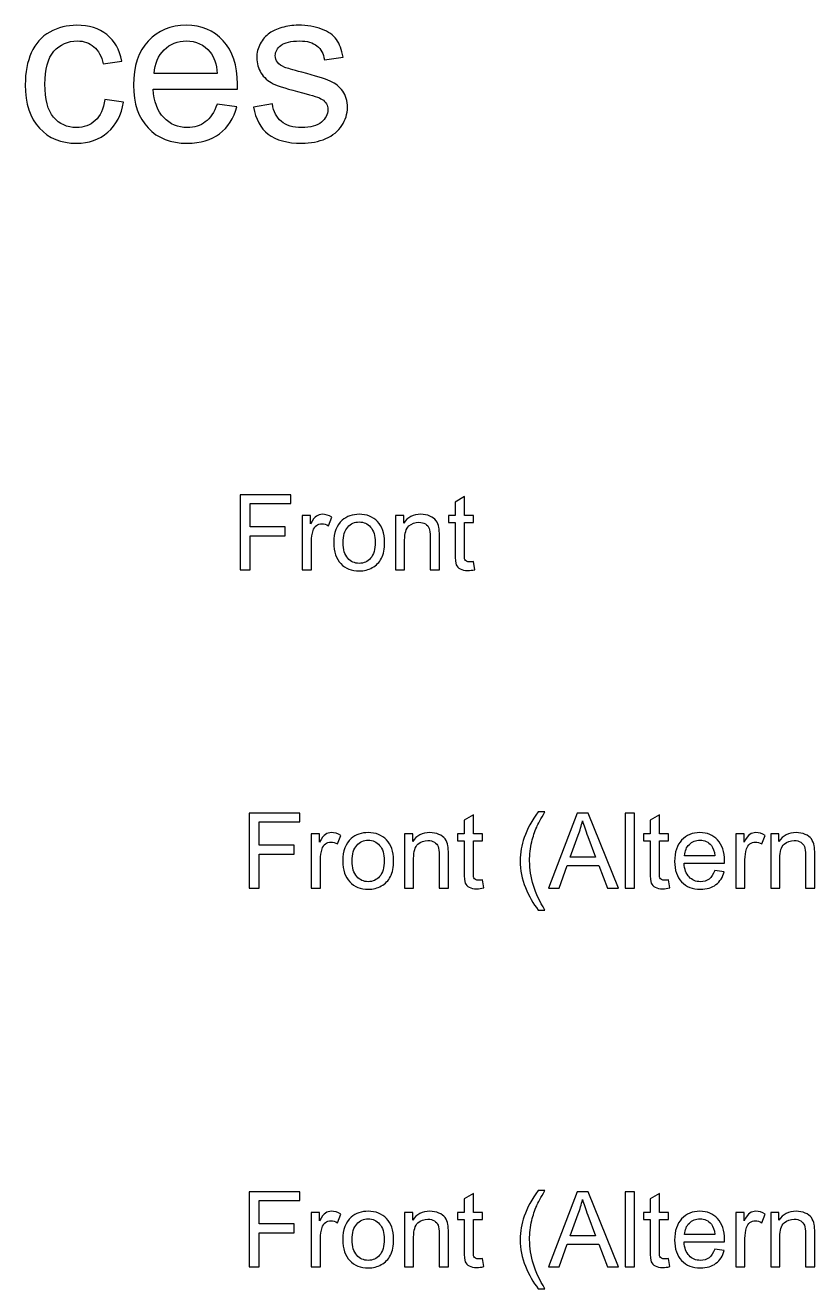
# Model space of a CAD drawing. Header units: centimetres. Extents: x 31 to 203, y -110 to 27.
# Drawn here: x 68.54 to 87.7, y -5.23 to 25.43 of the extents above; entities that cross this region are included whole.
import ezdxf

# ---------------------------------------------------------------- set-up
doc = ezdxf.new("R2010")
doc.units = ezdxf.units.CM
doc.header["$MEASUREMENT"] = 0
doc.layers.add('Layer 1', color=7, linetype='Continuous')

msp = doc.modelspace()

# ---------------------------------------------------------------- linework, layer by layer
at = {"layer": 'Layer 1', "color": 250}
for points, knots in [([(70.4671, 23.63018), (70.4671, 23.63018), (70.92218, 23.56668), (70.92218, 23.56668), (70.87191, 23.25359), (70.74491, 23.00929), (70.53942, 22.83202), (70.33392, 22.65475), (70.0808, 22.56655), (69.78183, 22.56655), (69.407, 22.56655), (69.10537, 22.68914), (68.87783, 22.93432), (68.64941, 23.1795), (68.53564, 23.53052), (68.53564, 23.98736), (68.53564, 24.2837), (68.58503, 24.54211), (68.68292, 24.76436), (68.78082, 24.98573), (68.92987, 25.15241), (69.13095, 25.26266), (69.33115, 25.37378), (69.54899, 25.42935), (69.78535, 25.42935), (70.08257, 25.42935), (70.32687, 25.35438), (70.5156, 25.20357), (70.70522, 25.05275), (70.82693, 24.83844), (70.87985, 24.56151), (70.87985, 24.56151), (70.43005, 24.49272), (70.43005, 24.49272), (70.38684, 24.67705), (70.31099, 24.81551), (70.20075, 24.909), (70.09139, 25.0016), (69.9591, 25.04834), (69.80387, 25.04834), (69.56928, 25.04834), (69.37878, 24.96456), (69.23149, 24.79699), (69.08509, 24.62854), (69.01189, 24.36396), (69.01189, 24.00059), (69.01189, 23.63194), (69.08244, 23.36471), (69.22355, 23.19802), (69.36555, 23.03134), (69.54987, 22.94755), (69.77653, 22.94755), (69.95998, 22.94755), (70.11255, 23.00311), (70.23426, 23.11512), (70.35685, 23.22625), (70.43446, 23.39823), (70.4671, 23.63018)], [0, 0, 0, 0, 0.05263158, 0.05263158, 0.05263158, 0.10526316, 0.10526316, 0.10526316, 0.15789474, 0.15789474, 0.15789474, 0.21052632, 0.21052632, 0.21052632, 0.26315789, 0.26315789, 0.26315789, 0.31578947, 0.31578947, 0.31578947, 0.36842105, 0.36842105, 0.36842105, 0.42105263, 0.42105263, 0.42105263, 0.47368421, 0.47368421, 0.47368421, 0.52631579, 0.52631579, 0.52631579, 0.57894737, 0.57894737, 0.57894737, 0.63157895, 0.63157895, 0.63157895, 0.68421053, 0.68421053, 0.68421053, 0.73684211, 0.73684211, 0.73684211, 0.78947368, 0.78947368, 0.78947368, 0.84210526, 0.84210526, 0.84210526, 0.89473684, 0.89473684, 0.89473684, 0.94736842, 0.94736842, 0.94736842, 1, 1, 1, 1]), ([(73.1923, 23.51376), (73.1923, 23.51376), (73.67384, 23.45026), (73.67384, 23.45026), (73.59888, 23.17068), (73.45865, 22.95284), (73.25404, 22.7985), (73.04943, 22.64416), (72.78837, 22.56655), (72.46999, 22.56655), (72.06959, 22.56655), (71.75209, 22.69002), (71.51749, 22.93697), (71.28289, 23.18303), (71.16559, 23.52964), (71.16559, 23.97502), (71.16559, 24.43539), (71.28377, 24.79346), (71.52102, 25.04746), (71.75826, 25.30234), (72.06606, 25.42935), (72.44441, 25.42935), (72.81042, 25.42935), (73.1094, 25.30499), (73.34135, 25.0554), (73.5733, 24.80581), (73.68972, 24.4548), (73.68972, 24.00236), (73.68972, 23.97502), (73.68884, 23.93357), (73.68707, 23.87889), (73.68707, 23.87889), (71.64184, 23.87889), (71.64184, 23.87889), (71.65948, 23.57814), (71.74415, 23.34707), (71.89761, 23.18744), (72.05018, 23.02781), (72.24156, 22.94755), (72.46999, 22.94755), (72.6402, 22.94755), (72.78572, 22.99253), (72.90567, 23.08249), (73.0265, 23.17245), (73.12175, 23.3162), (73.1923, 23.51376)], [0, 0, 0, 0, 0.06666667, 0.06666667, 0.06666667, 0.13333333, 0.13333333, 0.13333333, 0.2, 0.2, 0.2, 0.26666667, 0.26666667, 0.26666667, 0.33333333, 0.33333333, 0.33333333, 0.4, 0.4, 0.4, 0.46666667, 0.46666667, 0.46666667, 0.53333333, 0.53333333, 0.53333333, 0.6, 0.6, 0.6, 0.66666667, 0.66666667, 0.66666667, 0.73333333, 0.73333333, 0.73333333, 0.8, 0.8, 0.8, 0.86666667, 0.86666667, 0.86666667, 0.93333333, 0.93333333, 0.93333333, 1, 1, 1, 1]), ([(74.07689, 23.44497), (74.07689, 23.44497), (74.53727, 23.51905), (74.53727, 23.51905), (74.56284, 23.33473), (74.63516, 23.19361), (74.75334, 23.09484), (74.87152, 22.99694), (75.03733, 22.94755), (75.249, 22.94755), (75.46331, 22.94755), (75.62206, 22.99077), (75.72613, 23.07808), (75.82932, 23.16451), (75.88135, 23.26682), (75.88135, 23.38411), (75.88135, 23.48907), (75.83461, 23.57197), (75.742, 23.63194), (75.67674, 23.67339), (75.51799, 23.72543), (75.26575, 23.78981), (74.92532, 23.87536), (74.68984, 23.94944), (74.55755, 24.01206), (74.42614, 24.07556), (74.32648, 24.16199), (74.25857, 24.27312), (74.19066, 24.38336), (74.15627, 24.50595), (74.15627, 24.64), (74.15627, 24.76259), (74.18449, 24.87548), (74.24005, 24.97955), (74.2965, 25.08362), (74.37234, 25.17005), (74.46848, 25.23884), (74.54079, 25.29176), (74.63957, 25.33674), (74.76393, 25.37378), (74.88916, 25.41082), (75.02234, 25.42935), (75.16521, 25.42935), (75.38041, 25.42935), (75.56914, 25.39848), (75.73142, 25.33586), (75.89458, 25.27412), (76.01452, 25.18946), (76.09214, 25.08362), (76.16887, 24.97691), (76.22266, 24.83491), (76.25177, 24.65676), (76.25177, 24.65676), (75.79668, 24.59326), (75.79668, 24.59326), (75.7764, 24.73614), (75.71643, 24.84814), (75.61765, 24.9284), (75.51887, 25.00866), (75.37952, 25.04834), (75.19873, 25.04834), (74.98618, 25.04834), (74.8336, 25.01307), (74.74276, 24.94251), (74.65192, 24.87196), (74.60606, 24.78905), (74.60606, 24.69468), (74.60606, 24.63471), (74.62458, 24.58003), (74.6625, 24.53153), (74.70043, 24.48214), (74.75952, 24.44068), (74.84066, 24.40805), (74.8874, 24.39041), (75.02322, 24.35073), (75.25076, 24.28899), (75.57884, 24.20168), (75.80815, 24.12936), (75.93868, 24.0738), (76.06921, 24.01823), (76.17151, 23.93621), (76.24559, 23.83038), (76.32056, 23.72366), (76.3576, 23.59137), (76.3576, 23.43262), (76.3576, 23.27828), (76.31262, 23.13276), (76.22178, 22.99606), (76.13094, 22.85936), (76.00041, 22.75352), (75.8302, 22.67856), (75.6591, 22.60359), (75.46596, 22.56655), (75.25076, 22.56655), (74.89445, 22.56655), (74.62193, 22.64064), (74.43496, 22.78792), (74.24799, 22.93609), (74.12893, 23.15481), (74.07689, 23.44497)], [0, 0, 0, 0, 0.03030303, 0.03030303, 0.03030303, 0.06060606, 0.06060606, 0.06060606, 0.09090909, 0.09090909, 0.09090909, 0.12121212, 0.12121212, 0.12121212, 0.15151515, 0.15151515, 0.15151515, 0.18181818, 0.18181818, 0.18181818, 0.21212121, 0.21212121, 0.21212121, 0.24242424, 0.24242424, 0.24242424, 0.27272727, 0.27272727, 0.27272727, 0.3030303, 0.3030303, 0.3030303, 0.33333333, 0.33333333, 0.33333333, 0.36363636, 0.36363636, 0.36363636, 0.39393939, 0.39393939, 0.39393939, 0.42424242, 0.42424242, 0.42424242, 0.45454545, 0.45454545, 0.45454545, 0.48484848, 0.48484848, 0.48484848, 0.51515152, 0.51515152, 0.51515152, 0.54545455, 0.54545455, 0.54545455, 0.57575758, 0.57575758, 0.57575758, 0.60606061, 0.60606061, 0.60606061, 0.63636364, 0.63636364, 0.63636364, 0.66666667, 0.66666667, 0.66666667, 0.6969697, 0.6969697, 0.6969697, 0.72727273, 0.72727273, 0.72727273, 0.75757576, 0.75757576, 0.75757576, 0.78787879, 0.78787879, 0.78787879, 0.81818182, 0.81818182, 0.81818182, 0.84848485, 0.84848485, 0.84848485, 0.87878788, 0.87878788, 0.87878788, 0.90909091, 0.90909091, 0.90909091, 0.93939394, 0.93939394, 0.93939394, 0.96969697, 0.96969697, 0.96969697, 1, 1, 1, 1]), ([(71.6683, 24.25989), (71.6683, 24.25989), (73.19759, 24.25989), (73.19759, 24.25989), (73.17731, 24.49096), (73.11822, 24.66382), (73.02209, 24.77935), (72.8748, 24.95839), (72.68254, 25.04834), (72.44706, 25.04834), (72.23363, 25.04834), (72.05459, 24.97691), (71.90907, 24.83403), (71.76443, 24.69116), (71.68418, 24.49978), (71.6683, 24.25989)], [0, 0, 0, 0, 0.2, 0.2, 0.2, 0.4, 0.4, 0.4, 0.6, 0.6, 0.6, 0.8, 0.8, 0.8, 1, 1, 1, 1]), ([(73.75261, 12.21742), (73.75261, 12.21742), (73.75261, 14.03606), (73.75261, 14.03606), (73.75261, 14.03606), (74.97943, 14.03606), (74.97943, 14.03606), (74.97943, 14.03606), (74.97943, 13.8227), (74.97943, 13.8227), (74.97943, 13.8227), (73.99391, 13.8227), (73.99391, 13.8227), (73.99391, 13.8227), (73.99391, 13.25628), (73.99391, 13.25628), (73.99391, 13.25628), (74.84735, 13.25628), (74.84735, 13.25628), (74.84735, 13.25628), (74.84735, 13.04292), (74.84735, 13.04292), (74.84735, 13.04292), (73.99391, 13.04292), (73.99391, 13.04292), (73.99391, 13.04292), (73.99391, 12.21742), (73.99391, 12.21742), (73.99391, 12.21742), (73.75261, 12.21742), (73.75261, 12.21742)], [0, 0, 0, 0, 0.1, 0.1, 0.1, 0.2, 0.2, 0.2, 0.3, 0.3, 0.3, 0.4, 0.4, 0.4, 0.5, 0.5, 0.5, 0.6, 0.6, 0.6, 0.7, 0.7, 0.7, 0.8, 0.8, 0.8, 0.9, 0.9, 0.9, 1, 1, 1, 1]), ([(79.41977, 12.41681), (79.41977, 12.41681), (79.45025, 12.21954), (79.45025, 12.21954), (79.3876, 12.20641), (79.33129, 12.19964), (79.28219, 12.19964), (79.20133, 12.19964), (79.13868, 12.21234), (79.0938, 12.23816), (79.04935, 12.26399), (79.01803, 12.29743), (78.99982, 12.33934), (78.98162, 12.38125), (78.97273, 12.4693), (78.97273, 12.6035), (78.97273, 12.6035), (78.97273, 13.36296), (78.97273, 13.36296), (78.97273, 13.36296), (78.80763, 13.36296), (78.80763, 13.36296), (78.80763, 13.36296), (78.80763, 13.53568), (78.80763, 13.53568), (78.80763, 13.53568), (78.97273, 13.53568), (78.97273, 13.53568), (78.97273, 13.53568), (78.97273, 13.86165), (78.97273, 13.86165), (78.97273, 13.86165), (79.19625, 13.99584), (79.19625, 13.99584), (79.19625, 13.99584), (79.19625, 13.53568), (79.19625, 13.53568), (79.19625, 13.53568), (79.41977, 13.53568), (79.41977, 13.53568), (79.41977, 13.53568), (79.41977, 13.36296), (79.41977, 13.36296), (79.41977, 13.36296), (79.19625, 13.36296), (79.19625, 13.36296), (79.19625, 13.36296), (79.19625, 12.5908), (79.19625, 12.5908), (79.19625, 12.52688), (79.20006, 12.48581), (79.2081, 12.46761), (79.21572, 12.44941), (79.22842, 12.43501), (79.2462, 12.42401), (79.26398, 12.41342), (79.28938, 12.40792), (79.3224, 12.40792), (79.34696, 12.40792), (79.37955, 12.41088), (79.41977, 12.41681)], [0, 0, 0, 0, 0.05, 0.05, 0.05, 0.1, 0.1, 0.1, 0.15, 0.15, 0.15, 0.2, 0.2, 0.2, 0.25, 0.25, 0.25, 0.3, 0.3, 0.3, 0.35, 0.35, 0.35, 0.4, 0.4, 0.4, 0.45, 0.45, 0.45, 0.5, 0.5, 0.5, 0.55, 0.55, 0.55, 0.6, 0.6, 0.6, 0.65, 0.65, 0.65, 0.7, 0.7, 0.7, 0.75, 0.75, 0.75, 0.8, 0.8, 0.8, 0.85, 0.85, 0.85, 0.9, 0.9, 0.9, 0.95, 0.95, 0.95, 1, 1, 1, 1]), ([(75.26095, 12.21742), (75.26095, 12.21742), (75.26095, 13.53568), (75.26095, 13.53568), (75.26095, 13.53568), (75.46161, 13.53568), (75.46161, 13.53568), (75.46161, 13.53568), (75.46161, 13.33375), (75.46161, 13.33375), (75.51283, 13.42731), (75.56025, 13.48911), (75.60385, 13.51875), (75.64745, 13.5488), (75.69529, 13.56362), (75.74736, 13.56362), (75.82271, 13.56362), (75.89934, 13.53991), (75.97723, 13.49292), (75.97723, 13.49292), (75.89764, 13.28676), (75.89764, 13.28676), (75.84346, 13.31724), (75.78927, 13.33248), (75.73508, 13.33248), (75.6864, 13.33248), (75.6428, 13.31766), (75.60427, 13.28845), (75.56575, 13.25924), (75.53823, 13.2186), (75.52172, 13.16653), (75.49675, 13.08737), (75.48447, 13.00059), (75.48447, 12.90618), (75.48447, 12.90618), (75.48447, 12.21742), (75.48447, 12.21742), (75.48447, 12.21742), (75.26095, 12.21742), (75.26095, 12.21742)], [0, 0, 0, 0, 0.07692308, 0.07692308, 0.07692308, 0.15384615, 0.15384615, 0.15384615, 0.23076923, 0.23076923, 0.23076923, 0.30769231, 0.30769231, 0.30769231, 0.38461538, 0.38461538, 0.38461538, 0.46153846, 0.46153846, 0.46153846, 0.53846154, 0.53846154, 0.53846154, 0.61538462, 0.61538462, 0.61538462, 0.69230769, 0.69230769, 0.69230769, 0.76923077, 0.76923077, 0.76923077, 0.84615385, 0.84615385, 0.84615385, 0.92307692, 0.92307692, 0.92307692, 1, 1, 1, 1]), ([(76.02549, 12.87655), (76.02549, 13.11997), (76.09322, 13.30031), (76.22911, 13.41757), (76.34214, 13.51494), (76.48057, 13.56362), (76.64356, 13.56362), (76.82432, 13.56362), (76.97249, 13.50435), (77.08763, 13.38582), (77.20236, 13.26771), (77.25993, 13.10388), (77.25993, 12.89518), (77.25993, 12.72584), (77.23453, 12.59292), (77.18373, 12.49597), (77.13293, 12.39903), (77.05885, 12.32368), (76.96148, 12.26991), (76.86454, 12.21615), (76.75828, 12.18948), (76.64356, 12.18948), (76.45898, 12.18948), (76.30997, 12.24832), (76.19609, 12.36643), (76.08222, 12.48454), (76.02549, 12.65472), (76.02549, 12.87655)], [0, 0, 0, 0, 0.11111111, 0.11111111, 0.11111111, 0.22222222, 0.22222222, 0.22222222, 0.33333333, 0.33333333, 0.33333333, 0.44444444, 0.44444444, 0.44444444, 0.55555556, 0.55555556, 0.55555556, 0.66666667, 0.66666667, 0.66666667, 0.77777778, 0.77777778, 0.77777778, 0.88888889, 0.88888889, 0.88888889, 1, 1, 1, 1]), ([(77.52197, 12.21742), (77.52197, 12.21742), (77.52197, 13.53568), (77.52197, 13.53568), (77.52197, 13.53568), (77.72263, 13.53568), (77.72263, 13.53568), (77.72263, 13.53568), (77.72263, 13.34857), (77.72263, 13.34857), (77.81915, 13.49208), (77.95885, 13.56362), (78.14131, 13.56362), (78.22089, 13.56362), (78.29371, 13.54923), (78.36017, 13.52086), (78.42663, 13.4925), (78.47659, 13.45482), (78.50961, 13.40868), (78.54263, 13.36254), (78.56591, 13.3075), (78.57903, 13.244), (78.58708, 13.20252), (78.59131, 13.13013), (78.59131, 13.02683), (78.59131, 13.02683), (78.59131, 12.21742), (78.59131, 12.21742), (78.59131, 12.21742), (78.36779, 12.21742), (78.36779, 12.21742), (78.36779, 12.21742), (78.36779, 13.01837), (78.36779, 13.01837), (78.36779, 13.10938), (78.35932, 13.17754), (78.34197, 13.22241), (78.32461, 13.26729), (78.29371, 13.30327), (78.24968, 13.33036), (78.20565, 13.35703), (78.15358, 13.37058), (78.09432, 13.37058), (77.99949, 13.37058), (77.91779, 13.34052), (77.84878, 13.27999), (77.77978, 13.21987), (77.74549, 13.10515), (77.74549, 12.93666), (77.74549, 12.93666), (77.74549, 12.21742), (77.74549, 12.21742), (77.74549, 12.21742), (77.52197, 12.21742), (77.52197, 12.21742)], [0, 0, 0, 0, 0.05555556, 0.05555556, 0.05555556, 0.11111111, 0.11111111, 0.11111111, 0.16666667, 0.16666667, 0.16666667, 0.22222222, 0.22222222, 0.22222222, 0.27777778, 0.27777778, 0.27777778, 0.33333333, 0.33333333, 0.33333333, 0.38888889, 0.38888889, 0.38888889, 0.44444444, 0.44444444, 0.44444444, 0.5, 0.5, 0.5, 0.55555556, 0.55555556, 0.55555556, 0.61111111, 0.61111111, 0.61111111, 0.66666667, 0.66666667, 0.66666667, 0.72222222, 0.72222222, 0.72222222, 0.77777778, 0.77777778, 0.77777778, 0.83333333, 0.83333333, 0.83333333, 0.88888889, 0.88888889, 0.88888889, 0.94444444, 0.94444444, 0.94444444, 1, 1, 1, 1]), ([(76.25409, 12.87613), (76.25409, 12.70764), (76.29092, 12.58149), (76.36458, 12.49809), (76.43866, 12.41427), (76.53137, 12.37236), (76.64356, 12.37236), (76.75447, 12.37236), (76.84676, 12.41427), (76.92084, 12.49851), (76.9945, 12.58276), (77.03133, 12.71103), (77.03133, 12.88332), (77.03133, 13.04588), (76.99408, 13.16907), (76.91999, 13.25247), (76.84591, 13.33629), (76.75362, 13.3782), (76.64356, 13.3782), (76.53137, 13.3782), (76.43866, 13.33671), (76.36458, 13.25332), (76.29092, 13.16992), (76.25409, 13.04419), (76.25409, 12.87613)], [0, 0, 0, 0, 0.125, 0.125, 0.125, 0.25, 0.25, 0.25, 0.375, 0.375, 0.375, 0.5, 0.5, 0.5, 0.625, 0.625, 0.625, 0.75, 0.75, 0.75, 0.875, 0.875, 0.875, 1, 1, 1, 1]), ([(73.97117, 4.49474), (73.97117, 4.49474), (73.97117, 6.31338), (73.97117, 6.31338), (73.97117, 6.31338), (75.19799, 6.31338), (75.19799, 6.31338), (75.19799, 6.31338), (75.19799, 6.10002), (75.19799, 6.10002), (75.19799, 6.10002), (74.21247, 6.10002), (74.21247, 6.10002), (74.21247, 6.10002), (74.21247, 5.5336), (74.21247, 5.5336), (74.21247, 5.5336), (75.06591, 5.5336), (75.06591, 5.5336), (75.06591, 5.5336), (75.06591, 5.32024), (75.06591, 5.32024), (75.06591, 5.32024), (74.21247, 5.32024), (74.21247, 5.32024), (74.21247, 5.32024), (74.21247, 4.49474), (74.21247, 4.49474), (74.21247, 4.49474), (73.97117, 4.49474), (73.97117, 4.49474)], [0, 0, 0, 0, 0.1, 0.1, 0.1, 0.2, 0.2, 0.2, 0.3, 0.3, 0.3, 0.4, 0.4, 0.4, 0.5, 0.5, 0.5, 0.6, 0.6, 0.6, 0.7, 0.7, 0.7, 0.8, 0.8, 0.8, 0.9, 0.9, 0.9, 1, 1, 1, 1]), ([(79.63833, 4.69413), (79.63833, 4.69413), (79.66881, 4.49686), (79.66881, 4.49686), (79.60616, 4.48373), (79.54985, 4.47696), (79.50075, 4.47696), (79.41989, 4.47696), (79.35724, 4.48966), (79.31236, 4.51548), (79.26791, 4.54131), (79.23659, 4.57475), (79.21838, 4.61666), (79.20018, 4.65857), (79.19129, 4.74662), (79.19129, 4.88082), (79.19129, 4.88082), (79.19129, 5.64028), (79.19129, 5.64028), (79.19129, 5.64028), (79.02619, 5.64028), (79.02619, 5.64028), (79.02619, 5.64028), (79.02619, 5.813), (79.02619, 5.813), (79.02619, 5.813), (79.19129, 5.813), (79.19129, 5.813), (79.19129, 5.813), (79.19129, 6.13897), (79.19129, 6.13897), (79.19129, 6.13897), (79.41481, 6.27316), (79.41481, 6.27316), (79.41481, 6.27316), (79.41481, 5.813), (79.41481, 5.813), (79.41481, 5.813), (79.63833, 5.813), (79.63833, 5.813), (79.63833, 5.813), (79.63833, 5.64028), (79.63833, 5.64028), (79.63833, 5.64028), (79.41481, 5.64028), (79.41481, 5.64028), (79.41481, 5.64028), (79.41481, 4.86812), (79.41481, 4.86812), (79.41481, 4.8042), (79.41862, 4.76313), (79.42666, 4.74493), (79.43428, 4.72673), (79.44698, 4.71233), (79.46476, 4.70133), (79.48254, 4.69074), (79.50794, 4.68524), (79.54096, 4.68524), (79.56552, 4.68524), (79.59811, 4.6882), (79.63833, 4.69413)], [0, 0, 0, 0, 0.05, 0.05, 0.05, 0.1, 0.1, 0.1, 0.15, 0.15, 0.15, 0.2, 0.2, 0.2, 0.25, 0.25, 0.25, 0.3, 0.3, 0.3, 0.35, 0.35, 0.35, 0.4, 0.4, 0.4, 0.45, 0.45, 0.45, 0.5, 0.5, 0.5, 0.55, 0.55, 0.55, 0.6, 0.6, 0.6, 0.65, 0.65, 0.65, 0.7, 0.7, 0.7, 0.75, 0.75, 0.75, 0.8, 0.8, 0.8, 0.85, 0.85, 0.85, 0.9, 0.9, 0.9, 0.95, 0.95, 0.95, 1, 1, 1, 1]), ([(80.99131, 3.96134), (80.86854, 4.1167), (80.7644, 4.29831), (80.67931, 4.50659), (80.59422, 4.71487), (80.55189, 4.93077), (80.55189, 5.15387), (80.55189, 5.35072), (80.58364, 5.5391), (80.64714, 5.71902), (80.72165, 5.92815), (80.83637, 6.13643), (80.99131, 6.34386), (80.99131, 6.34386), (81.15133, 6.34386), (81.15133, 6.34386), (81.05142, 6.17199), (80.98496, 6.04922), (80.95279, 5.97556), (80.90241, 5.86168), (80.86262, 5.74273), (80.83383, 5.61869), (80.79827, 5.46417), (80.78049, 5.30881), (80.78049, 5.1526), (80.78049, 4.75509), (80.9041, 4.358), (81.15133, 3.96134), (81.15133, 3.96134), (80.99131, 3.96134), (80.99131, 3.96134)], [0, 0, 0, 0, 0.1, 0.1, 0.1, 0.2, 0.2, 0.2, 0.3, 0.3, 0.3, 0.4, 0.4, 0.4, 0.5, 0.5, 0.5, 0.6, 0.6, 0.6, 0.7, 0.7, 0.7, 0.8, 0.8, 0.8, 0.9, 0.9, 0.9, 1, 1, 1, 1]), ([(81.23896, 4.49474), (81.23896, 4.49474), (81.93661, 6.31338), (81.93661, 6.31338), (81.93661, 6.31338), (82.2012, 6.31338), (82.2012, 6.31338), (82.2012, 6.31338), (82.94161, 4.49474), (82.94161, 4.49474), (82.94161, 4.49474), (82.66771, 4.49474), (82.66771, 4.49474), (82.66771, 4.49474), (82.45731, 5.04592), (82.45731, 5.04592), (82.45731, 5.04592), (81.6915, 5.04592), (81.6915, 5.04592), (81.6915, 5.04592), (81.49423, 4.49474), (81.49423, 4.49474), (81.49423, 4.49474), (81.23896, 4.49474), (81.23896, 4.49474)], [0, 0, 0, 0, 0.125, 0.125, 0.125, 0.25, 0.25, 0.25, 0.375, 0.375, 0.375, 0.5, 0.5, 0.5, 0.625, 0.625, 0.625, 0.75, 0.75, 0.75, 0.875, 0.875, 0.875, 1, 1, 1, 1]), ([(83.09951, 4.49474), (83.09951, 4.49474), (83.09951, 6.31338), (83.09951, 6.31338), (83.09951, 6.31338), (83.32303, 6.31338), (83.32303, 6.31338), (83.32303, 6.31338), (83.32303, 4.49474), (83.32303, 4.49474), (83.32303, 4.49474), (83.09951, 4.49474), (83.09951, 4.49474)], [0, 0, 0, 0, 0.25, 0.25, 0.25, 0.5, 0.5, 0.5, 0.75, 0.75, 0.75, 1, 1, 1, 1]), ([(84.15403, 4.69413), (84.15403, 4.69413), (84.18451, 4.49686), (84.18451, 4.49686), (84.12186, 4.48373), (84.06555, 4.47696), (84.01645, 4.47696), (83.93559, 4.47696), (83.87294, 4.48966), (83.82806, 4.51548), (83.78361, 4.54131), (83.75229, 4.57475), (83.73408, 4.61666), (83.71588, 4.65857), (83.70699, 4.74662), (83.70699, 4.88082), (83.70699, 4.88082), (83.70699, 5.64028), (83.70699, 5.64028), (83.70699, 5.64028), (83.54189, 5.64028), (83.54189, 5.64028), (83.54189, 5.64028), (83.54189, 5.813), (83.54189, 5.813), (83.54189, 5.813), (83.70699, 5.813), (83.70699, 5.813), (83.70699, 5.813), (83.70699, 6.13897), (83.70699, 6.13897), (83.70699, 6.13897), (83.93051, 6.27316), (83.93051, 6.27316), (83.93051, 6.27316), (83.93051, 5.813), (83.93051, 5.813), (83.93051, 5.813), (84.15403, 5.813), (84.15403, 5.813), (84.15403, 5.813), (84.15403, 5.64028), (84.15403, 5.64028), (84.15403, 5.64028), (83.93051, 5.64028), (83.93051, 5.64028), (83.93051, 5.64028), (83.93051, 4.86812), (83.93051, 4.86812), (83.93051, 4.8042), (83.93432, 4.76313), (83.94236, 4.74493), (83.94998, 4.72673), (83.96268, 4.71233), (83.98046, 4.70133), (83.99824, 4.69074), (84.02364, 4.68524), (84.05666, 4.68524), (84.08122, 4.68524), (84.11381, 4.6882), (84.15403, 4.69413)], [0, 0, 0, 0, 0.05, 0.05, 0.05, 0.1, 0.1, 0.1, 0.15, 0.15, 0.15, 0.2, 0.2, 0.2, 0.25, 0.25, 0.25, 0.3, 0.3, 0.3, 0.35, 0.35, 0.35, 0.4, 0.4, 0.4, 0.45, 0.45, 0.45, 0.5, 0.5, 0.5, 0.55, 0.55, 0.55, 0.6, 0.6, 0.6, 0.65, 0.65, 0.65, 0.7, 0.7, 0.7, 0.75, 0.75, 0.75, 0.8, 0.8, 0.8, 0.85, 0.85, 0.85, 0.9, 0.9, 0.9, 0.95, 0.95, 0.95, 1, 1, 1, 1]), ([(75.47951, 4.49474), (75.47951, 4.49474), (75.47951, 5.813), (75.47951, 5.813), (75.47951, 5.813), (75.68017, 5.813), (75.68017, 5.813), (75.68017, 5.813), (75.68017, 5.61107), (75.68017, 5.61107), (75.73139, 5.70463), (75.77881, 5.76643), (75.82241, 5.79607), (75.86601, 5.82612), (75.91385, 5.84094), (75.96592, 5.84094), (76.04127, 5.84094), (76.1179, 5.81723), (76.19579, 5.77024), (76.19579, 5.77024), (76.1162, 5.56408), (76.1162, 5.56408), (76.06202, 5.59456), (76.00783, 5.6098), (75.95364, 5.6098), (75.90496, 5.6098), (75.86136, 5.59498), (75.82283, 5.56577), (75.78431, 5.53656), (75.75679, 5.49592), (75.74028, 5.44385), (75.71531, 5.36469), (75.70303, 5.27791), (75.70303, 5.1835), (75.70303, 5.1835), (75.70303, 4.49474), (75.70303, 4.49474), (75.70303, 4.49474), (75.47951, 4.49474), (75.47951, 4.49474)], [0, 0, 0, 0, 0.07692308, 0.07692308, 0.07692308, 0.15384615, 0.15384615, 0.15384615, 0.23076923, 0.23076923, 0.23076923, 0.30769231, 0.30769231, 0.30769231, 0.38461538, 0.38461538, 0.38461538, 0.46153846, 0.46153846, 0.46153846, 0.53846154, 0.53846154, 0.53846154, 0.61538462, 0.61538462, 0.61538462, 0.69230769, 0.69230769, 0.69230769, 0.76923077, 0.76923077, 0.76923077, 0.84615385, 0.84615385, 0.84615385, 0.92307692, 0.92307692, 0.92307692, 1, 1, 1, 1]), ([(76.24405, 5.15387), (76.24405, 5.39729), (76.31178, 5.57763), (76.44767, 5.69489), (76.5607, 5.79226), (76.69913, 5.84094), (76.86212, 5.84094), (77.04288, 5.84094), (77.19105, 5.78167), (77.30619, 5.66314), (77.42092, 5.54503), (77.47849, 5.3812), (77.47849, 5.1725), (77.47849, 5.00316), (77.45309, 4.87024), (77.40229, 4.77329), (77.35149, 4.67635), (77.27741, 4.601), (77.18004, 4.54723), (77.0831, 4.49347), (76.97684, 4.4668), (76.86212, 4.4668), (76.67754, 4.4668), (76.52853, 4.52564), (76.41465, 4.64375), (76.30078, 4.76186), (76.24405, 4.93204), (76.24405, 5.15387)], [0, 0, 0, 0, 0.11111111, 0.11111111, 0.11111111, 0.22222222, 0.22222222, 0.22222222, 0.33333333, 0.33333333, 0.33333333, 0.44444444, 0.44444444, 0.44444444, 0.55555556, 0.55555556, 0.55555556, 0.66666667, 0.66666667, 0.66666667, 0.77777778, 0.77777778, 0.77777778, 0.88888889, 0.88888889, 0.88888889, 1, 1, 1, 1]), ([(77.74053, 4.49474), (77.74053, 4.49474), (77.74053, 5.813), (77.74053, 5.813), (77.74053, 5.813), (77.94119, 5.813), (77.94119, 5.813), (77.94119, 5.813), (77.94119, 5.62589), (77.94119, 5.62589), (78.03771, 5.7694), (78.17741, 5.84094), (78.35987, 5.84094), (78.43945, 5.84094), (78.51227, 5.82655), (78.57873, 5.79818), (78.64519, 5.76982), (78.69515, 5.73214), (78.72817, 5.686), (78.76119, 5.63986), (78.78447, 5.58482), (78.79759, 5.52132), (78.80564, 5.47984), (78.80987, 5.40745), (78.80987, 5.30415), (78.80987, 5.30415), (78.80987, 4.49474), (78.80987, 4.49474), (78.80987, 4.49474), (78.58635, 4.49474), (78.58635, 4.49474), (78.58635, 4.49474), (78.58635, 5.29569), (78.58635, 5.29569), (78.58635, 5.3867), (78.57788, 5.45486), (78.56053, 5.49973), (78.54317, 5.54461), (78.51227, 5.58059), (78.46824, 5.60768), (78.42421, 5.63435), (78.37214, 5.6479), (78.31288, 5.6479), (78.21805, 5.6479), (78.13635, 5.61784), (78.06734, 5.55731), (77.99834, 5.49719), (77.96405, 5.38247), (77.96405, 5.21398), (77.96405, 5.21398), (77.96405, 4.49474), (77.96405, 4.49474), (77.96405, 4.49474), (77.74053, 4.49474), (77.74053, 4.49474)], [0, 0, 0, 0, 0.05555556, 0.05555556, 0.05555556, 0.11111111, 0.11111111, 0.11111111, 0.16666667, 0.16666667, 0.16666667, 0.22222222, 0.22222222, 0.22222222, 0.27777778, 0.27777778, 0.27777778, 0.33333333, 0.33333333, 0.33333333, 0.38888889, 0.38888889, 0.38888889, 0.44444444, 0.44444444, 0.44444444, 0.5, 0.5, 0.5, 0.55555556, 0.55555556, 0.55555556, 0.61111111, 0.61111111, 0.61111111, 0.66666667, 0.66666667, 0.66666667, 0.72222222, 0.72222222, 0.72222222, 0.77777778, 0.77777778, 0.77777778, 0.83333333, 0.83333333, 0.83333333, 0.88888889, 0.88888889, 0.88888889, 0.94444444, 0.94444444, 0.94444444, 1, 1, 1, 1]), ([(81.7622, 5.2415), (81.7622, 5.2415), (82.38196, 5.2415), (82.38196, 5.2415), (82.38196, 5.2415), (82.19231, 5.74569), (82.19231, 5.74569), (82.13516, 5.89894), (82.09198, 6.02551), (82.06192, 6.12542), (82.03694, 6.00689), (82.0035, 5.89047), (81.96159, 5.77532), (81.96159, 5.77532), (81.7622, 5.2415), (81.7622, 5.2415)], [0, 0, 0, 0, 0.2, 0.2, 0.2, 0.4, 0.4, 0.4, 0.6, 0.6, 0.6, 0.8, 0.8, 0.8, 1, 1, 1, 1]), ([(85.27375, 4.92146), (85.27375, 4.92146), (85.50489, 4.89098), (85.50489, 4.89098), (85.46891, 4.75678), (85.4016, 4.65222), (85.30338, 4.57814), (85.20517, 4.50405), (85.07986, 4.4668), (84.92704, 4.4668), (84.73485, 4.4668), (84.58245, 4.52607), (84.46984, 4.6446), (84.35723, 4.76271), (84.30093, 4.92908), (84.30093, 5.14286), (84.30093, 5.36384), (84.35766, 5.53572), (84.47153, 5.65764), (84.58541, 5.77998), (84.73315, 5.84094), (84.91476, 5.84094), (85.09045, 5.84094), (85.23396, 5.78125), (85.34529, 5.66145), (85.45663, 5.54164), (85.51251, 5.37316), (85.51251, 5.15599), (85.51251, 5.14286), (85.51209, 5.12297), (85.51124, 5.09672), (85.51124, 5.09672), (84.52953, 5.09672), (84.52953, 5.09672), (84.538, 4.95236), (84.57864, 4.84145), (84.6523, 4.76483), (84.72553, 4.6882), (84.8174, 4.64968), (84.92704, 4.64968), (85.00874, 4.64968), (85.07859, 4.67127), (85.13617, 4.71445), (85.19416, 4.75763), (85.23988, 4.82663), (85.27375, 4.92146)], [0, 0, 0, 0, 0.06666667, 0.06666667, 0.06666667, 0.13333333, 0.13333333, 0.13333333, 0.2, 0.2, 0.2, 0.26666667, 0.26666667, 0.26666667, 0.33333333, 0.33333333, 0.33333333, 0.4, 0.4, 0.4, 0.46666667, 0.46666667, 0.46666667, 0.53333333, 0.53333333, 0.53333333, 0.6, 0.6, 0.6, 0.66666667, 0.66666667, 0.66666667, 0.73333333, 0.73333333, 0.73333333, 0.8, 0.8, 0.8, 0.86666667, 0.86666667, 0.86666667, 0.93333333, 0.93333333, 0.93333333, 1, 1, 1, 1]), ([(85.78471, 4.49474), (85.78471, 4.49474), (85.78471, 5.813), (85.78471, 5.813), (85.78471, 5.813), (85.98537, 5.813), (85.98537, 5.813), (85.98537, 5.813), (85.98537, 5.61107), (85.98537, 5.61107), (86.03659, 5.70463), (86.08401, 5.76643), (86.12761, 5.79607), (86.17121, 5.82612), (86.21905, 5.84094), (86.27112, 5.84094), (86.34647, 5.84094), (86.4231, 5.81723), (86.50099, 5.77024), (86.50099, 5.77024), (86.4214, 5.56408), (86.4214, 5.56408), (86.36722, 5.59456), (86.31303, 5.6098), (86.25884, 5.6098), (86.21016, 5.6098), (86.16656, 5.59498), (86.12803, 5.56577), (86.08951, 5.53656), (86.06199, 5.49592), (86.04548, 5.44385), (86.02051, 5.36469), (86.00823, 5.27791), (86.00823, 5.1835), (86.00823, 5.1835), (86.00823, 4.49474), (86.00823, 4.49474), (86.00823, 4.49474), (85.78471, 4.49474), (85.78471, 4.49474)], [0, 0, 0, 0, 0.07692308, 0.07692308, 0.07692308, 0.15384615, 0.15384615, 0.15384615, 0.23076923, 0.23076923, 0.23076923, 0.30769231, 0.30769231, 0.30769231, 0.38461538, 0.38461538, 0.38461538, 0.46153846, 0.46153846, 0.46153846, 0.53846154, 0.53846154, 0.53846154, 0.61538462, 0.61538462, 0.61538462, 0.69230769, 0.69230769, 0.69230769, 0.76923077, 0.76923077, 0.76923077, 0.84615385, 0.84615385, 0.84615385, 0.92307692, 0.92307692, 0.92307692, 1, 1, 1, 1]), ([(86.63307, 4.49474), (86.63307, 4.49474), (86.63307, 5.813), (86.63307, 5.813), (86.63307, 5.813), (86.83373, 5.813), (86.83373, 5.813), (86.83373, 5.813), (86.83373, 5.62589), (86.83373, 5.62589), (86.93025, 5.7694), (87.06995, 5.84094), (87.25241, 5.84094), (87.33199, 5.84094), (87.40481, 5.82655), (87.47127, 5.79818), (87.53773, 5.76982), (87.58769, 5.73214), (87.62071, 5.686), (87.65373, 5.63986), (87.67701, 5.58482), (87.69013, 5.52132), (87.69818, 5.47984), (87.70241, 5.40745), (87.70241, 5.30415), (87.70241, 5.30415), (87.70241, 4.49474), (87.70241, 4.49474), (87.70241, 4.49474), (87.47889, 4.49474), (87.47889, 4.49474), (87.47889, 4.49474), (87.47889, 5.29569), (87.47889, 5.29569), (87.47889, 5.3867), (87.47042, 5.45486), (87.45307, 5.49973), (87.43571, 5.54461), (87.40481, 5.58059), (87.36078, 5.60768), (87.31675, 5.63435), (87.26468, 5.6479), (87.20542, 5.6479), (87.11059, 5.6479), (87.02889, 5.61784), (86.95988, 5.55731), (86.89088, 5.49719), (86.85659, 5.38247), (86.85659, 5.21398), (86.85659, 5.21398), (86.85659, 4.49474), (86.85659, 4.49474), (86.85659, 4.49474), (86.63307, 4.49474), (86.63307, 4.49474)], [0, 0, 0, 0, 0.05555556, 0.05555556, 0.05555556, 0.11111111, 0.11111111, 0.11111111, 0.16666667, 0.16666667, 0.16666667, 0.22222222, 0.22222222, 0.22222222, 0.27777778, 0.27777778, 0.27777778, 0.33333333, 0.33333333, 0.33333333, 0.38888889, 0.38888889, 0.38888889, 0.44444444, 0.44444444, 0.44444444, 0.5, 0.5, 0.5, 0.55555556, 0.55555556, 0.55555556, 0.61111111, 0.61111111, 0.61111111, 0.66666667, 0.66666667, 0.66666667, 0.72222222, 0.72222222, 0.72222222, 0.77777778, 0.77777778, 0.77777778, 0.83333333, 0.83333333, 0.83333333, 0.88888889, 0.88888889, 0.88888889, 0.94444444, 0.94444444, 0.94444444, 1, 1, 1, 1]), ([(76.47265, 5.15345), (76.47265, 4.98496), (76.50948, 4.85881), (76.58314, 4.77541), (76.65722, 4.69159), (76.74993, 4.64968), (76.86212, 4.64968), (76.97303, 4.64968), (77.06532, 4.69159), (77.1394, 4.77583), (77.21306, 4.86008), (77.24989, 4.98835), (77.24989, 5.16064), (77.24989, 5.3232), (77.21264, 5.44639), (77.13855, 5.52979), (77.06447, 5.61361), (76.97218, 5.65552), (76.86212, 5.65552), (76.74993, 5.65552), (76.65722, 5.61403), (76.58314, 5.53064), (76.50948, 5.44724), (76.47265, 5.32151), (76.47265, 5.15345)], [0, 0, 0, 0, 0.125, 0.125, 0.125, 0.25, 0.25, 0.25, 0.375, 0.375, 0.375, 0.5, 0.5, 0.5, 0.625, 0.625, 0.625, 0.75, 0.75, 0.75, 0.875, 0.875, 0.875, 1, 1, 1, 1]), ([(84.54223, 5.2796), (84.54223, 5.2796), (85.27629, 5.2796), (85.27629, 5.2796), (85.26655, 5.39051), (85.23819, 5.47349), (85.19205, 5.52894), (85.12135, 5.61488), (85.02906, 5.65806), (84.91603, 5.65806), (84.81359, 5.65806), (84.72765, 5.62377), (84.6578, 5.55519), (84.58837, 5.48661), (84.54985, 5.39475), (84.54223, 5.2796)], [0, 0, 0, 0, 0.2, 0.2, 0.2, 0.4, 0.4, 0.4, 0.6, 0.6, 0.6, 0.8, 0.8, 0.8, 1, 1, 1, 1]), ([(73.97117, -4.69376), (73.97117, -4.69376), (73.97117, -2.87512), (73.97117, -2.87512), (73.97117, -2.87512), (75.19799, -2.87512), (75.19799, -2.87512), (75.19799, -2.87512), (75.19799, -3.08848), (75.19799, -3.08848), (75.19799, -3.08848), (74.21247, -3.08848), (74.21247, -3.08848), (74.21247, -3.08848), (74.21247, -3.6549), (74.21247, -3.6549), (74.21247, -3.6549), (75.06591, -3.6549), (75.06591, -3.6549), (75.06591, -3.6549), (75.06591, -3.86826), (75.06591, -3.86826), (75.06591, -3.86826), (74.21247, -3.86826), (74.21247, -3.86826), (74.21247, -3.86826), (74.21247, -4.69376), (74.21247, -4.69376), (74.21247, -4.69376), (73.97117, -4.69376), (73.97117, -4.69376)], [0, 0, 0, 0, 0.1, 0.1, 0.1, 0.2, 0.2, 0.2, 0.3, 0.3, 0.3, 0.4, 0.4, 0.4, 0.5, 0.5, 0.5, 0.6, 0.6, 0.6, 0.7, 0.7, 0.7, 0.8, 0.8, 0.8, 0.9, 0.9, 0.9, 1, 1, 1, 1]), ([(79.63833, -4.49437), (79.63833, -4.49437), (79.66881, -4.69164), (79.66881, -4.69164), (79.60616, -4.70477), (79.54985, -4.71154), (79.50075, -4.71154), (79.41989, -4.71154), (79.35724, -4.69884), (79.31236, -4.67302), (79.26791, -4.64719), (79.23659, -4.61375), (79.21838, -4.57184), (79.20018, -4.52993), (79.19129, -4.44188), (79.19129, -4.30768), (79.19129, -4.30768), (79.19129, -3.54822), (79.19129, -3.54822), (79.19129, -3.54822), (79.02619, -3.54822), (79.02619, -3.54822), (79.02619, -3.54822), (79.02619, -3.3755), (79.02619, -3.3755), (79.02619, -3.3755), (79.19129, -3.3755), (79.19129, -3.3755), (79.19129, -3.3755), (79.19129, -3.04953), (79.19129, -3.04953), (79.19129, -3.04953), (79.41481, -2.91534), (79.41481, -2.91534), (79.41481, -2.91534), (79.41481, -3.3755), (79.41481, -3.3755), (79.41481, -3.3755), (79.63833, -3.3755), (79.63833, -3.3755), (79.63833, -3.3755), (79.63833, -3.54822), (79.63833, -3.54822), (79.63833, -3.54822), (79.41481, -3.54822), (79.41481, -3.54822), (79.41481, -3.54822), (79.41481, -4.32038), (79.41481, -4.32038), (79.41481, -4.3843), (79.41862, -4.42537), (79.42666, -4.44357), (79.43428, -4.46177), (79.44698, -4.47617), (79.46476, -4.48717), (79.48254, -4.49776), (79.50794, -4.50326), (79.54096, -4.50326), (79.56552, -4.50326), (79.59811, -4.5003), (79.63833, -4.49437)], [0, 0, 0, 0, 0.05, 0.05, 0.05, 0.1, 0.1, 0.1, 0.15, 0.15, 0.15, 0.2, 0.2, 0.2, 0.25, 0.25, 0.25, 0.3, 0.3, 0.3, 0.35, 0.35, 0.35, 0.4, 0.4, 0.4, 0.45, 0.45, 0.45, 0.5, 0.5, 0.5, 0.55, 0.55, 0.55, 0.6, 0.6, 0.6, 0.65, 0.65, 0.65, 0.7, 0.7, 0.7, 0.75, 0.75, 0.75, 0.8, 0.8, 0.8, 0.85, 0.85, 0.85, 0.9, 0.9, 0.9, 0.95, 0.95, 0.95, 1, 1, 1, 1]), ([(80.99131, -5.22716), (80.86854, -5.0718), (80.7644, -4.89019), (80.67931, -4.68191), (80.59422, -4.47363), (80.55189, -4.25773), (80.55189, -4.03463), (80.55189, -3.83778), (80.58364, -3.6494), (80.64714, -3.46948), (80.72165, -3.26035), (80.83637, -3.05207), (80.99131, -2.84464), (80.99131, -2.84464), (81.15133, -2.84464), (81.15133, -2.84464), (81.05142, -3.01651), (80.98496, -3.13928), (80.95279, -3.21294), (80.90241, -3.32682), (80.86262, -3.44577), (80.83383, -3.56981), (80.79827, -3.72433), (80.78049, -3.87969), (80.78049, -4.0359), (80.78049, -4.43341), (80.9041, -4.8305), (81.15133, -5.22716), (81.15133, -5.22716), (80.99131, -5.22716), (80.99131, -5.22716)], [0, 0, 0, 0, 0.1, 0.1, 0.1, 0.2, 0.2, 0.2, 0.3, 0.3, 0.3, 0.4, 0.4, 0.4, 0.5, 0.5, 0.5, 0.6, 0.6, 0.6, 0.7, 0.7, 0.7, 0.8, 0.8, 0.8, 0.9, 0.9, 0.9, 1, 1, 1, 1]), ([(81.23896, -4.69376), (81.23896, -4.69376), (81.93661, -2.87512), (81.93661, -2.87512), (81.93661, -2.87512), (82.2012, -2.87512), (82.2012, -2.87512), (82.2012, -2.87512), (82.94161, -4.69376), (82.94161, -4.69376), (82.94161, -4.69376), (82.66771, -4.69376), (82.66771, -4.69376), (82.66771, -4.69376), (82.45731, -4.14258), (82.45731, -4.14258), (82.45731, -4.14258), (81.6915, -4.14258), (81.6915, -4.14258), (81.6915, -4.14258), (81.49423, -4.69376), (81.49423, -4.69376), (81.49423, -4.69376), (81.23896, -4.69376), (81.23896, -4.69376)], [0, 0, 0, 0, 0.125, 0.125, 0.125, 0.25, 0.25, 0.25, 0.375, 0.375, 0.375, 0.5, 0.5, 0.5, 0.625, 0.625, 0.625, 0.75, 0.75, 0.75, 0.875, 0.875, 0.875, 1, 1, 1, 1]), ([(81.7622, -3.947), (81.7622, -3.947), (82.38196, -3.947), (82.38196, -3.947), (82.38196, -3.947), (82.19231, -3.44281), (82.19231, -3.44281), (82.13516, -3.28956), (82.09198, -3.16299), (82.06192, -3.06308), (82.03694, -3.18161), (82.0035, -3.29803), (81.96159, -3.41318), (81.96159, -3.41318), (81.7622, -3.947), (81.7622, -3.947)], [0, 0, 0, 0, 0.2, 0.2, 0.2, 0.4, 0.4, 0.4, 0.6, 0.6, 0.6, 0.8, 0.8, 0.8, 1, 1, 1, 1]), ([(83.09951, -4.69376), (83.09951, -4.69376), (83.09951, -2.87512), (83.09951, -2.87512), (83.09951, -2.87512), (83.32303, -2.87512), (83.32303, -2.87512), (83.32303, -2.87512), (83.32303, -4.69376), (83.32303, -4.69376), (83.32303, -4.69376), (83.09951, -4.69376), (83.09951, -4.69376)], [0, 0, 0, 0, 0.25, 0.25, 0.25, 0.5, 0.5, 0.5, 0.75, 0.75, 0.75, 1, 1, 1, 1]), ([(84.15403, -4.49437), (84.15403, -4.49437), (84.18451, -4.69164), (84.18451, -4.69164), (84.12186, -4.70477), (84.06555, -4.71154), (84.01645, -4.71154), (83.93559, -4.71154), (83.87294, -4.69884), (83.82806, -4.67302), (83.78361, -4.64719), (83.75229, -4.61375), (83.73408, -4.57184), (83.71588, -4.52993), (83.70699, -4.44188), (83.70699, -4.30768), (83.70699, -4.30768), (83.70699, -3.54822), (83.70699, -3.54822), (83.70699, -3.54822), (83.54189, -3.54822), (83.54189, -3.54822), (83.54189, -3.54822), (83.54189, -3.3755), (83.54189, -3.3755), (83.54189, -3.3755), (83.70699, -3.3755), (83.70699, -3.3755), (83.70699, -3.3755), (83.70699, -3.04953), (83.70699, -3.04953), (83.70699, -3.04953), (83.93051, -2.91534), (83.93051, -2.91534), (83.93051, -2.91534), (83.93051, -3.3755), (83.93051, -3.3755), (83.93051, -3.3755), (84.15403, -3.3755), (84.15403, -3.3755), (84.15403, -3.3755), (84.15403, -3.54822), (84.15403, -3.54822), (84.15403, -3.54822), (83.93051, -3.54822), (83.93051, -3.54822), (83.93051, -3.54822), (83.93051, -4.32038), (83.93051, -4.32038), (83.93051, -4.3843), (83.93432, -4.42537), (83.94236, -4.44357), (83.94998, -4.46177), (83.96268, -4.47617), (83.98046, -4.48717), (83.99824, -4.49776), (84.02364, -4.50326), (84.05666, -4.50326), (84.08122, -4.50326), (84.11381, -4.5003), (84.15403, -4.49437)], [0, 0, 0, 0, 0.05, 0.05, 0.05, 0.1, 0.1, 0.1, 0.15, 0.15, 0.15, 0.2, 0.2, 0.2, 0.25, 0.25, 0.25, 0.3, 0.3, 0.3, 0.35, 0.35, 0.35, 0.4, 0.4, 0.4, 0.45, 0.45, 0.45, 0.5, 0.5, 0.5, 0.55, 0.55, 0.55, 0.6, 0.6, 0.6, 0.65, 0.65, 0.65, 0.7, 0.7, 0.7, 0.75, 0.75, 0.75, 0.8, 0.8, 0.8, 0.85, 0.85, 0.85, 0.9, 0.9, 0.9, 0.95, 0.95, 0.95, 1, 1, 1, 1]), ([(75.47951, -4.69376), (75.47951, -4.69376), (75.47951, -3.3755), (75.47951, -3.3755), (75.47951, -3.3755), (75.68017, -3.3755), (75.68017, -3.3755), (75.68017, -3.3755), (75.68017, -3.57743), (75.68017, -3.57743), (75.73139, -3.48387), (75.77881, -3.42207), (75.82241, -3.39243), (75.86601, -3.36238), (75.91385, -3.34756), (75.96592, -3.34756), (76.04127, -3.34756), (76.1179, -3.37127), (76.19579, -3.41826), (76.19579, -3.41826), (76.1162, -3.62442), (76.1162, -3.62442), (76.06202, -3.59394), (76.00783, -3.5787), (75.95364, -3.5787), (75.90496, -3.5787), (75.86136, -3.59352), (75.82283, -3.62273), (75.78431, -3.65194), (75.75679, -3.69258), (75.74028, -3.74465), (75.71531, -3.82381), (75.70303, -3.91059), (75.70303, -4.005), (75.70303, -4.005), (75.70303, -4.69376), (75.70303, -4.69376), (75.70303, -4.69376), (75.47951, -4.69376), (75.47951, -4.69376)], [0, 0, 0, 0, 0.07692308, 0.07692308, 0.07692308, 0.15384615, 0.15384615, 0.15384615, 0.23076923, 0.23076923, 0.23076923, 0.30769231, 0.30769231, 0.30769231, 0.38461538, 0.38461538, 0.38461538, 0.46153846, 0.46153846, 0.46153846, 0.53846154, 0.53846154, 0.53846154, 0.61538462, 0.61538462, 0.61538462, 0.69230769, 0.69230769, 0.69230769, 0.76923077, 0.76923077, 0.76923077, 0.84615385, 0.84615385, 0.84615385, 0.92307692, 0.92307692, 0.92307692, 1, 1, 1, 1]), ([(76.24405, -4.03463), (76.24405, -3.79121), (76.31178, -3.61087), (76.44767, -3.49361), (76.5607, -3.39624), (76.69913, -3.34756), (76.86212, -3.34756), (77.04288, -3.34756), (77.19105, -3.40683), (77.30619, -3.52536), (77.42092, -3.64347), (77.47849, -3.8073), (77.47849, -4.016), (77.47849, -4.18534), (77.45309, -4.31826), (77.40229, -4.41521), (77.35149, -4.51215), (77.27741, -4.5875), (77.18004, -4.64127), (77.0831, -4.69503), (76.97684, -4.7217), (76.86212, -4.7217), (76.67754, -4.7217), (76.52853, -4.66286), (76.41465, -4.54475), (76.30078, -4.42664), (76.24405, -4.25646), (76.24405, -4.03463)], [0, 0, 0, 0, 0.11111111, 0.11111111, 0.11111111, 0.22222222, 0.22222222, 0.22222222, 0.33333333, 0.33333333, 0.33333333, 0.44444444, 0.44444444, 0.44444444, 0.55555556, 0.55555556, 0.55555556, 0.66666667, 0.66666667, 0.66666667, 0.77777778, 0.77777778, 0.77777778, 0.88888889, 0.88888889, 0.88888889, 1, 1, 1, 1]), ([(77.74053, -4.69376), (77.74053, -4.69376), (77.74053, -3.3755), (77.74053, -3.3755), (77.74053, -3.3755), (77.94119, -3.3755), (77.94119, -3.3755), (77.94119, -3.3755), (77.94119, -3.56261), (77.94119, -3.56261), (78.03771, -3.4191), (78.17741, -3.34756), (78.35987, -3.34756), (78.43945, -3.34756), (78.51227, -3.36195), (78.57873, -3.39032), (78.64519, -3.41868), (78.69515, -3.45636), (78.72817, -3.5025), (78.76119, -3.54864), (78.78447, -3.60368), (78.79759, -3.66718), (78.80564, -3.70866), (78.80987, -3.78105), (78.80987, -3.88435), (78.80987, -3.88435), (78.80987, -4.69376), (78.80987, -4.69376), (78.80987, -4.69376), (78.58635, -4.69376), (78.58635, -4.69376), (78.58635, -4.69376), (78.58635, -3.89281), (78.58635, -3.89281), (78.58635, -3.8018), (78.57788, -3.73364), (78.56053, -3.68877), (78.54317, -3.64389), (78.51227, -3.60791), (78.46824, -3.58082), (78.42421, -3.55415), (78.37214, -3.5406), (78.31288, -3.5406), (78.21805, -3.5406), (78.13635, -3.57066), (78.06734, -3.63119), (77.99834, -3.69131), (77.96405, -3.80603), (77.96405, -3.97452), (77.96405, -3.97452), (77.96405, -4.69376), (77.96405, -4.69376), (77.96405, -4.69376), (77.74053, -4.69376), (77.74053, -4.69376)], [0, 0, 0, 0, 0.05555556, 0.05555556, 0.05555556, 0.11111111, 0.11111111, 0.11111111, 0.16666667, 0.16666667, 0.16666667, 0.22222222, 0.22222222, 0.22222222, 0.27777778, 0.27777778, 0.27777778, 0.33333333, 0.33333333, 0.33333333, 0.38888889, 0.38888889, 0.38888889, 0.44444444, 0.44444444, 0.44444444, 0.5, 0.5, 0.5, 0.55555556, 0.55555556, 0.55555556, 0.61111111, 0.61111111, 0.61111111, 0.66666667, 0.66666667, 0.66666667, 0.72222222, 0.72222222, 0.72222222, 0.77777778, 0.77777778, 0.77777778, 0.83333333, 0.83333333, 0.83333333, 0.88888889, 0.88888889, 0.88888889, 0.94444444, 0.94444444, 0.94444444, 1, 1, 1, 1]), ([(85.27375, -4.26704), (85.27375, -4.26704), (85.50489, -4.29752), (85.50489, -4.29752), (85.46891, -4.43172), (85.4016, -4.53628), (85.30338, -4.61036), (85.20517, -4.68445), (85.07986, -4.7217), (84.92704, -4.7217), (84.73485, -4.7217), (84.58245, -4.66243), (84.46984, -4.5439), (84.35723, -4.42579), (84.30093, -4.25942), (84.30093, -4.04564), (84.30093, -3.82466), (84.35766, -3.65278), (84.47153, -3.53086), (84.58541, -3.40852), (84.73315, -3.34756), (84.91476, -3.34756), (85.09045, -3.34756), (85.23396, -3.40725), (85.34529, -3.52705), (85.45663, -3.64686), (85.51251, -3.81534), (85.51251, -4.03251), (85.51251, -4.04564), (85.51209, -4.06553), (85.51124, -4.09178), (85.51124, -4.09178), (84.52953, -4.09178), (84.52953, -4.09178), (84.538, -4.23614), (84.57864, -4.34705), (84.6523, -4.42367), (84.72553, -4.5003), (84.8174, -4.53882), (84.92704, -4.53882), (85.00874, -4.53882), (85.07859, -4.51723), (85.13617, -4.47405), (85.19416, -4.43087), (85.23988, -4.36187), (85.27375, -4.26704)], [0, 0, 0, 0, 0.06666667, 0.06666667, 0.06666667, 0.13333333, 0.13333333, 0.13333333, 0.2, 0.2, 0.2, 0.26666667, 0.26666667, 0.26666667, 0.33333333, 0.33333333, 0.33333333, 0.4, 0.4, 0.4, 0.46666667, 0.46666667, 0.46666667, 0.53333333, 0.53333333, 0.53333333, 0.6, 0.6, 0.6, 0.66666667, 0.66666667, 0.66666667, 0.73333333, 0.73333333, 0.73333333, 0.8, 0.8, 0.8, 0.86666667, 0.86666667, 0.86666667, 0.93333333, 0.93333333, 0.93333333, 1, 1, 1, 1]), ([(85.78471, -4.69376), (85.78471, -4.69376), (85.78471, -3.3755), (85.78471, -3.3755), (85.78471, -3.3755), (85.98537, -3.3755), (85.98537, -3.3755), (85.98537, -3.3755), (85.98537, -3.57743), (85.98537, -3.57743), (86.03659, -3.48387), (86.08401, -3.42207), (86.12761, -3.39243), (86.17121, -3.36238), (86.21905, -3.34756), (86.27112, -3.34756), (86.34647, -3.34756), (86.4231, -3.37127), (86.50099, -3.41826), (86.50099, -3.41826), (86.4214, -3.62442), (86.4214, -3.62442), (86.36722, -3.59394), (86.31303, -3.5787), (86.25884, -3.5787), (86.21016, -3.5787), (86.16656, -3.59352), (86.12803, -3.62273), (86.08951, -3.65194), (86.06199, -3.69258), (86.04548, -3.74465), (86.02051, -3.82381), (86.00823, -3.91059), (86.00823, -4.005), (86.00823, -4.005), (86.00823, -4.69376), (86.00823, -4.69376), (86.00823, -4.69376), (85.78471, -4.69376), (85.78471, -4.69376)], [0, 0, 0, 0, 0.07692308, 0.07692308, 0.07692308, 0.15384615, 0.15384615, 0.15384615, 0.23076923, 0.23076923, 0.23076923, 0.30769231, 0.30769231, 0.30769231, 0.38461538, 0.38461538, 0.38461538, 0.46153846, 0.46153846, 0.46153846, 0.53846154, 0.53846154, 0.53846154, 0.61538462, 0.61538462, 0.61538462, 0.69230769, 0.69230769, 0.69230769, 0.76923077, 0.76923077, 0.76923077, 0.84615385, 0.84615385, 0.84615385, 0.92307692, 0.92307692, 0.92307692, 1, 1, 1, 1]), ([(86.63307, -4.69376), (86.63307, -4.69376), (86.63307, -3.3755), (86.63307, -3.3755), (86.63307, -3.3755), (86.83373, -3.3755), (86.83373, -3.3755), (86.83373, -3.3755), (86.83373, -3.56261), (86.83373, -3.56261), (86.93025, -3.4191), (87.06995, -3.34756), (87.25241, -3.34756), (87.33199, -3.34756), (87.40481, -3.36195), (87.47127, -3.39032), (87.53773, -3.41868), (87.58769, -3.45636), (87.62071, -3.5025), (87.65373, -3.54864), (87.67701, -3.60368), (87.69013, -3.66718), (87.69818, -3.70866), (87.70241, -3.78105), (87.70241, -3.88435), (87.70241, -3.88435), (87.70241, -4.69376), (87.70241, -4.69376), (87.70241, -4.69376), (87.47889, -4.69376), (87.47889, -4.69376), (87.47889, -4.69376), (87.47889, -3.89281), (87.47889, -3.89281), (87.47889, -3.8018), (87.47042, -3.73364), (87.45307, -3.68877), (87.43571, -3.64389), (87.40481, -3.60791), (87.36078, -3.58082), (87.31675, -3.55415), (87.26468, -3.5406), (87.20542, -3.5406), (87.11059, -3.5406), (87.02889, -3.57066), (86.95988, -3.63119), (86.89088, -3.69131), (86.85659, -3.80603), (86.85659, -3.97452), (86.85659, -3.97452), (86.85659, -4.69376), (86.85659, -4.69376), (86.85659, -4.69376), (86.63307, -4.69376), (86.63307, -4.69376)], [0, 0, 0, 0, 0.05555556, 0.05555556, 0.05555556, 0.11111111, 0.11111111, 0.11111111, 0.16666667, 0.16666667, 0.16666667, 0.22222222, 0.22222222, 0.22222222, 0.27777778, 0.27777778, 0.27777778, 0.33333333, 0.33333333, 0.33333333, 0.38888889, 0.38888889, 0.38888889, 0.44444444, 0.44444444, 0.44444444, 0.5, 0.5, 0.5, 0.55555556, 0.55555556, 0.55555556, 0.61111111, 0.61111111, 0.61111111, 0.66666667, 0.66666667, 0.66666667, 0.72222222, 0.72222222, 0.72222222, 0.77777778, 0.77777778, 0.77777778, 0.83333333, 0.83333333, 0.83333333, 0.88888889, 0.88888889, 0.88888889, 0.94444444, 0.94444444, 0.94444444, 1, 1, 1, 1]), ([(76.47265, -4.03505), (76.47265, -4.20354), (76.50948, -4.32969), (76.58314, -4.41309), (76.65722, -4.49691), (76.74993, -4.53882), (76.86212, -4.53882), (76.97303, -4.53882), (77.06532, -4.49691), (77.1394, -4.41267), (77.21306, -4.32842), (77.24989, -4.20015), (77.24989, -4.02786), (77.24989, -3.8653), (77.21264, -3.74211), (77.13855, -3.65871), (77.06447, -3.57489), (76.97218, -3.53298), (76.86212, -3.53298), (76.74993, -3.53298), (76.65722, -3.57447), (76.58314, -3.65786), (76.50948, -3.74126), (76.47265, -3.86699), (76.47265, -4.03505)], [0, 0, 0, 0, 0.125, 0.125, 0.125, 0.25, 0.25, 0.25, 0.375, 0.375, 0.375, 0.5, 0.5, 0.5, 0.625, 0.625, 0.625, 0.75, 0.75, 0.75, 0.875, 0.875, 0.875, 1, 1, 1, 1]), ([(84.54223, -3.9089), (84.54223, -3.9089), (85.27629, -3.9089), (85.27629, -3.9089), (85.26655, -3.79799), (85.23819, -3.71501), (85.19205, -3.65956), (85.12135, -3.57362), (85.02906, -3.53044), (84.91603, -3.53044), (84.81359, -3.53044), (84.72765, -3.56473), (84.6578, -3.63331), (84.58837, -3.70189), (84.54985, -3.79375), (84.54223, -3.9089)], [0, 0, 0, 0, 0.2, 0.2, 0.2, 0.4, 0.4, 0.4, 0.6, 0.6, 0.6, 0.8, 0.8, 0.8, 1, 1, 1, 1])]:
    msp.add_open_spline(points, degree=3, knots=knots, dxfattribs=at)

doc.saveas('drawing.dxf')
